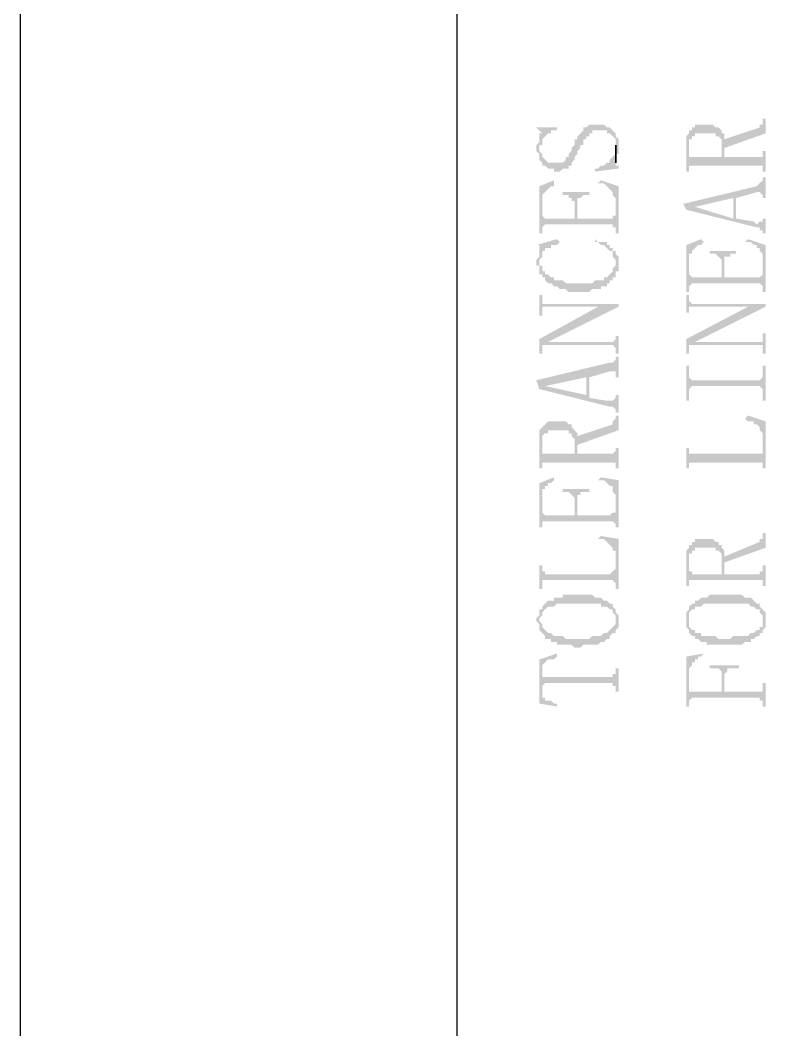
# Model space of a CAD drawing. Header units: inches. Extents: x 3613 to 8393, y -2205 to -794.
# Drawn here: x 7005.62 to 7017.27, y -984.81 to -969.3 of the extents above; entities that cross this region are included whole.
import ezdxf

# ---------------------------------------------------------------- set-up
doc = ezdxf.new("R2010")
doc.units = ezdxf.units.IN
doc.header["$MEASUREMENT"] = 0

msp = doc.modelspace()

# ---------------------------------------------------------------- hatches: boundary and pattern name
at = {"transparency": 33554559}
for points in [[(7013.548, -971.268), (7013.548, -971.313), (7013.594, -971.358), (7013.594, -971.403), (7013.594, -971.448), (7013.639, -971.493), (7013.639, -971.538), (7013.684, -971.538), (7013.729, -971.584), (7013.819, -971.584), (7013.819, -971.629), (7013.909, -971.629), (7013.955, -971.584), (7014.045, -971.584), (7014.045, -971.538), (7014.09, -971.538), (7014.09, -971.493), (7014.135, -971.448), (7014.135, -971.403), (7014.18, -971.358), (7014.18, -971.313), (7014.225, -971.268), (7014.225, -971.223), (7014.271, -971.223), (7014.271, -971.132), (7014.316, -971.132), (7014.316, -971.087), (7014.361, -971.087), (7014.361, -971.042), (7014.406, -971.042), (7014.406, -970.997), (7014.632, -970.997), (7014.632, -971.042), (7014.677, -971.042), (7014.722, -971.087), (7014.722, -971.087), (7014.767, -971.132), (7014.767, -971.223), (7014.767, -971.403), (7014.767, -971.358), (7014.812, -971.358), (7014.812, -971.268), (7014.812, -971.223), (7014.812, -971.132), (7014.767, -971.087), (7014.767, -971.042), (7014.722, -970.997), (7014.722, -970.997), (7014.677, -970.952), (7014.632, -970.952), (7014.586, -970.907), (7014.361, -970.907), (7014.316, -970.952), (7014.271, -970.952), (7014.271, -970.997), (7014.271, -970.997), (7014.225, -971.042), (7014.225, -971.042), (7014.18, -971.087), (7014.18, -971.132), (7014.135, -971.132), (7014.135, -971.223), (7014.09, -971.268), (7014.09, -971.313), (7014.045, -971.358), (7014.045, -971.403), (7014, -971.403), (7014, -971.448), (7014, -971.448), (7013.955, -971.493), (7013.729, -971.493), (7013.684, -971.448), (7013.684, -971.448), (7013.639, -971.403), (7013.639, -971.358), (7013.594, -971.313), (7013.594, -971.087), (7013.594, -971.177), (7013.594, -971.177), (7013.548, -971.223)], [(7015.85, -971.223), (7015.85, -971.629), (7015.895, -971.629), (7015.895, -971.223), (7015.895, -971.132), (7015.94, -971.132), (7015.94, -971.087), (7015.986, -971.087), (7015.986, -971.042), (7016.301, -971.042), (7016.301, -971.087), (7016.347, -971.087), (7016.392, -971.132), (7016.392, -971.177), (7016.392, -971.403), (7016.437, -971.042), (7016.392, -971.042), (7016.392, -970.997), (7016.347, -970.952), (7016.301, -970.952), (7016.256, -970.907), (7015.986, -970.907), (7015.986, -970.952), (7015.94, -970.952), (7015.94, -970.997), (7015.895, -970.997), (7015.895, -971.042), (7015.895, -971.042), (7015.85, -971.087), (7015.85, -971.132), (7015.85, -971.177)], [(7016.437, -971.132), (7016.437, -971.268), (7017.069, -971.042), (7017.069, -970.816), (7017.024, -970.816), (7017.024, -970.862), (7017.024, -970.907), (7016.978, -970.907), (7016.978, -970.952)], [(7013.548, -970.952), (7013.594, -970.997), (7013.594, -970.997), (7013.639, -971.042), (7013.639, -971.223), (7013.639, -971.132), (7013.684, -971.087), (7013.684, -971.087), (7013.729, -971.042), (7013.774, -971.042), (7013.774, -970.997), (7013.864, -970.997), (7013.864, -970.952)], [(7013.594, -971.087), (7013.594, -971.268), (7013.594, -971.223), (7013.639, -971.223), (7013.639, -971.042), (7013.594, -971.042)], [(7015.895, -971.584), (7015.895, -971.538), (7017.024, -971.538), (7017.024, -971.629), (7017.069, -971.629), (7017.069, -971.313), (7017.024, -971.313), (7017.024, -971.358), (7017.024, -971.403), (7016.437, -971.403), (7016.437, -971.132), (7016.437, -971.042), (7016.392, -971.403), (7015.895, -971.403), (7015.895, -971.268)], [(7014.451, -971.584), (7014.451, -971.629), (7014.812, -971.584), (7014.812, -971.538), (7014.767, -971.538), (7014.767, -971.493), (7014.767, -971.313), (7014.767, -971.358), (7014.722, -971.403), (7014.722, -971.403), (7014.677, -971.448), (7014.677, -971.493), (7014.632, -971.493), (7014.586, -971.538), (7014.541, -971.538), (7014.496, -971.584)], [(7015.805, -972.125), (7015.85, -972.215), (7015.986, -972.17), (7016.572, -972.035), (7016.572, -972.351), (7016.617, -972.035), (7016.933, -971.945), (7016.978, -971.945), (7017.024, -971.99), (7017.024, -972.035), (7017.069, -972.035), (7017.069, -971.719), (7017.024, -971.719), (7017.024, -971.764), (7017.024, -971.764), (7016.978, -971.809), (7016.978, -971.809), (7016.933, -971.854)], [(7013.594, -971.854), (7013.594, -972.577), (7013.639, -972.577), (7013.639, -972.08), (7013.639, -971.99), (7013.639, -971.99), (7013.684, -971.945), (7013.684, -971.945), (7013.729, -971.9), (7013.729, -971.9), (7013.774, -971.854), (7013.819, -971.854), (7013.819, -971.764)], [(7014.496, -971.809), (7014.586, -971.809), (7014.632, -971.854), (7014.632, -971.854), (7014.677, -971.9), (7014.677, -971.9), (7014.722, -971.945), (7014.722, -971.99), (7014.767, -972.035), (7014.767, -972.08), (7014.767, -972.577), (7014.812, -972.577), (7014.812, -971.854), (7014.541, -971.764)], [(7013.955, -971.945), (7013.955, -971.99), (7014.045, -971.99), (7014.045, -972.035), (7014.09, -972.035), (7014.09, -972.08), (7014.135, -972.08), (7014.135, -972.351), (7014.18, -972.125), (7014.18, -972.035), (7014.225, -972.035), (7014.271, -971.99), (7014.361, -971.99), (7014.361, -971.945)], [(7013.639, -972.531), (7013.639, -972.486), (7013.639, -972.486), (7013.684, -972.441), (7014.722, -972.441), (7014.722, -972.486), (7014.767, -972.486), (7014.767, -972.531), (7014.767, -972.261), (7014.767, -972.306), (7014.722, -972.306), (7014.722, -972.351), (7014.18, -972.351), (7014.18, -972.125), (7014.135, -972.351), (7013.684, -972.351), (7013.639, -972.306), (7013.639, -972.08)], [(7015.85, -972.215), (7016.933, -972.486), (7016.978, -972.486), (7016.978, -972.531), (7017.024, -972.531), (7017.024, -972.577), (7017.069, -972.577), (7017.069, -972.351), (7017.024, -972.351), (7017.024, -972.396), (7016.978, -972.396), (7016.933, -972.441), (7016.933, -972.441), (7016.888, -972.396), (7016.617, -972.351), (7016.617, -972.035), (7016.572, -972.351), (7015.986, -972.17), (7015.986, -972.17)], [(7013.548, -972.757), (7013.594, -972.757), (7013.594, -972.802), (7013.594, -973.208), (7013.594, -972.983), (7013.639, -972.938), (7013.639, -972.847), (7013.684, -972.847), (7013.684, -972.802), (7013.774, -972.802), (7013.774, -972.757), (7013.864, -972.757), (7013.909, -972.712), (7013.864, -972.667)], [(7013.548, -973.028), (7013.548, -973.073), (7013.594, -973.073), (7013.594, -973.208), (7013.594, -972.802), (7013.594, -972.847), (7013.594, -972.938), (7013.548, -972.983)], [(7014.451, -972.712), (7014.496, -972.712), (7014.541, -972.757), (7014.586, -972.757), (7014.632, -972.802), (7014.632, -972.802), (7014.677, -972.847), (7014.722, -972.847), (7014.722, -972.938), (7014.767, -972.983), (7014.767, -973.028), (7014.767, -972.847), (7014.722, -972.847), (7014.722, -972.802), (7014.677, -972.802), (7014.677, -972.757), (7014.632, -972.757), (7014.632, -972.712), (7014.496, -972.712), (7014.451, -972.667)], [(7015.85, -972.757), (7015.85, -973.479), (7015.895, -973.479), (7015.895, -972.983), (7015.895, -972.892), (7015.94, -972.892), (7015.94, -972.847), (7015.94, -972.847), (7015.986, -972.802), (7015.986, -972.802), (7016.031, -972.757), (7016.076, -972.757), (7016.121, -972.712), (7016.076, -972.667)], [(7016.753, -972.712), (7016.843, -972.712), (7016.888, -972.757), (7016.933, -972.757), (7016.933, -972.802), (7016.978, -972.802), (7016.978, -972.847), (7016.978, -972.847), (7017.024, -972.892), (7017.024, -972.983), (7017.024, -973.479), (7017.069, -973.479), (7017.069, -972.757), (7016.798, -972.667)], [(7013.594, -973.208), (7013.639, -973.208), (7013.639, -973.254), (7013.684, -973.254), (7013.684, -973.299), (7013.729, -973.344), (7013.774, -973.344), (7013.819, -973.389), (7013.864, -973.389), (7013.909, -973.434), (7014, -973.434), (7014.045, -973.479), (7014.361, -973.479), (7014.406, -973.434), (7014.541, -973.434), (7014.541, -973.389), (7014.632, -973.389), (7014.632, -973.344), (7014.677, -973.344), (7014.677, -973.299), (7014.722, -973.299), (7014.722, -973.254), (7014.767, -973.254), (7014.767, -973.163), (7014.812, -973.163), (7014.812, -973.028), (7014.812, -972.983), (7014.812, -972.938), (7014.767, -972.892), (7014.767, -972.847), (7014.767, -973.073), (7014.767, -973.073), (7014.722, -973.118), (7014.722, -973.163), (7014.722, -973.163), (7014.677, -973.208), (7014.677, -973.208), (7014.632, -973.254), (7014.586, -973.254), (7014.586, -973.299), (7014.451, -973.299), (7014.406, -973.344), (7014, -973.344), (7013.955, -973.299), (7013.819, -973.299), (7013.819, -973.254), (7013.774, -973.254), (7013.729, -973.208), (7013.684, -973.208), (7013.684, -973.163), (7013.639, -973.163), (7013.639, -973.073), (7013.594, -973.073), (7013.594, -973.028)], [(7016.211, -972.847), (7016.211, -972.892), (7016.301, -972.892), (7016.347, -972.938), (7016.347, -972.938), (7016.392, -972.983), (7016.392, -973.254), (7016.437, -973.028), (7016.437, -972.938), (7016.527, -972.938), (7016.527, -972.892), (7016.617, -972.892), (7016.617, -972.847)], [(7015.895, -973.434), (7015.895, -973.389), (7015.895, -973.389), (7015.94, -973.344), (7016.978, -973.344), (7017.024, -973.389), (7017.024, -973.434), (7017.024, -973.163), (7017.024, -973.208), (7017.024, -973.208), (7016.978, -973.254), (7016.437, -973.254), (7016.437, -973.028), (7016.392, -973.254), (7015.94, -973.254), (7015.895, -973.208), (7015.895, -972.983)], [(7013.594, -973.524), (7013.594, -973.84), (7013.639, -973.84), (7013.639, -973.75), (7013.639, -973.705), (7014.812, -973.705), (7014.812, -973.66), (7013.639, -973.66), (7013.639, -973.615), (7013.639, -973.524)], [(7015.85, -973.524), (7015.85, -973.795), (7015.895, -973.795), (7015.895, -973.75), (7015.895, -973.705), (7017.069, -973.705), (7017.069, -973.66), (7015.94, -973.66), (7015.895, -973.615), (7015.895, -973.524)], [(7013.594, -974.201), (7013.594, -974.427), (7013.639, -974.427), (7013.639, -974.292), (7013.684, -974.292), (7013.729, -974.246), (7014.812, -973.705), (7014.496, -973.705)], [(7015.85, -974.201), (7015.85, -974.427), (7015.895, -974.427), (7015.895, -974.292), (7015.94, -974.292), (7015.986, -974.246), (7017.069, -973.705), (7016.798, -973.705)], [(7013.684, -974.292), (7014.722, -974.292), (7014.767, -974.337), (7014.767, -974.427), (7014.812, -974.427), (7014.812, -974.156), (7014.767, -974.156), (7014.767, -974.201), (7014.767, -974.201), (7014.722, -974.246), (7013.729, -974.246)], [(7015.94, -974.292), (7017.024, -974.292), (7017.024, -974.337), (7017.024, -974.427), (7017.069, -974.427), (7017.069, -974.111), (7017.024, -974.111), (7017.024, -974.201), (7017.024, -974.246), (7015.986, -974.246)], [(7013.548, -974.833), (7013.594, -974.969), (7013.684, -974.923), (7014.316, -974.788), (7014.316, -975.059), (7014.361, -974.788), (7014.677, -974.698), (7014.767, -974.698), (7014.767, -974.788), (7014.812, -974.788), (7014.812, -974.472), (7014.767, -974.472), (7014.767, -974.517), (7014.722, -974.562), (7014.677, -974.562)], [(7015.85, -974.607), (7015.85, -975.149), (7015.895, -975.149), (7015.895, -974.969), (7015.895, -974.969), (7015.94, -974.923), (7016.978, -974.923), (7017.024, -974.969), (7017.024, -975.149), (7017.069, -975.149), (7017.069, -974.607), (7017.024, -974.607), (7017.024, -974.788), (7017.024, -974.788), (7016.978, -974.833), (7015.94, -974.833), (7015.895, -974.788), (7015.895, -974.607)], [(7013.594, -974.969), (7014.677, -975.239), (7014.722, -975.239), (7014.767, -975.284), (7014.767, -975.33), (7014.812, -975.33), (7014.812, -975.059), (7014.767, -975.059), (7014.767, -975.104), (7014.767, -975.104), (7014.722, -975.149), (7014.632, -975.149), (7014.361, -975.104), (7014.361, -974.788), (7014.316, -975.059), (7013.684, -974.923), (7013.684, -974.923)], [(7014.18, -975.691), (7014.18, -975.826), (7014.812, -975.6), (7014.812, -975.375), (7014.767, -975.375), (7014.767, -975.42), (7014.767, -975.42), (7014.722, -975.465), (7014.722, -975.51)], [(7016.753, -975.42), (7016.753, -975.42), (7016.798, -975.465), (7016.888, -975.465), (7016.888, -975.51), (7016.933, -975.51), (7016.978, -975.555), (7016.978, -975.6), (7017.024, -975.646), (7017.024, -975.691), (7017.024, -976.187), (7017.069, -976.187), (7017.069, -975.465), (7016.798, -975.375)], [(7013.594, -975.781), (7013.594, -976.187), (7013.639, -976.187), (7013.639, -975.781), (7013.639, -975.691), (7013.684, -975.646), (7013.729, -975.646), (7013.729, -975.6), (7014.045, -975.6), (7014.045, -975.646), (7014.09, -975.646), (7014.09, -975.691), (7014.135, -975.736), (7014.135, -975.961), (7014.135, -975.6), (7014.135, -975.6), (7014.09, -975.555), (7014.09, -975.51), (7014.045, -975.51), (7014, -975.465), (7013.729, -975.465), (7013.684, -975.51), (7013.684, -975.51), (7013.639, -975.555), (7013.639, -975.555), (7013.594, -975.6), (7013.594, -975.691), (7013.594, -975.736)], [(7013.639, -976.142), (7013.639, -976.097), (7014.767, -976.097), (7014.767, -976.187), (7014.812, -976.187), (7014.812, -975.871), (7014.767, -975.871), (7014.767, -975.916), (7014.767, -975.916), (7014.722, -975.961), (7014.18, -975.961), (7014.18, -975.691), (7014.18, -975.646), (7014.135, -975.6), (7014.135, -975.961), (7013.639, -975.961), (7013.639, -975.826)], [(7015.85, -975.871), (7015.85, -976.187), (7015.895, -976.187), (7015.895, -976.097), (7017.024, -976.097), (7017.024, -976.142), (7017.024, -975.916), (7017.024, -975.961), (7015.895, -975.961), (7015.895, -975.916), (7015.895, -975.871)], [(7013.594, -976.413), (7013.594, -977.09), (7013.639, -977.09), (7013.639, -976.638), (7013.639, -976.503), (7013.684, -976.503), (7013.684, -976.458), (7013.729, -976.458), (7013.729, -976.413), (7013.774, -976.413), (7013.819, -976.368), (7013.819, -976.323)], [(7014.496, -976.368), (7014.586, -976.368), (7014.632, -976.413), (7014.632, -976.413), (7014.677, -976.458), (7014.722, -976.458), (7014.722, -976.548), (7014.767, -976.593), (7014.767, -977.09), (7014.812, -977.09), (7014.812, -976.368), (7014.541, -976.323)], [(7013.955, -976.503), (7013.955, -976.548), (7014.045, -976.548), (7014.09, -976.593), (7014.09, -976.593), (7014.135, -976.638), (7014.135, -976.909), (7014.18, -976.684), (7014.18, -976.593), (7014.225, -976.593), (7014.225, -976.548), (7014.361, -976.548), (7014.361, -976.503)], [(7013.639, -977.09), (7013.639, -976.999), (7014.722, -976.999), (7014.767, -977.045), (7014.767, -976.819), (7014.767, -976.864), (7014.722, -976.864), (7014.677, -976.909), (7014.18, -976.909), (7014.18, -976.684), (7014.135, -976.909), (7013.684, -976.909), (7013.639, -976.864), (7013.639, -976.638)], [(7014.496, -977.27), (7014.586, -977.27), (7014.632, -977.315), (7014.632, -977.315), (7014.677, -977.361), (7014.677, -977.361), (7014.722, -977.406), (7014.722, -977.451), (7014.767, -977.451), (7014.767, -978.038), (7014.812, -978.038), (7014.812, -977.27), (7014.541, -977.225)], [(7015.85, -977.586), (7015.85, -977.992), (7015.895, -977.992), (7015.895, -977.631), (7015.895, -977.496), (7015.94, -977.496), (7015.94, -977.451), (7015.986, -977.451), (7015.986, -977.406), (7016.301, -977.406), (7016.301, -977.451), (7016.347, -977.451), (7016.392, -977.496), (7016.392, -977.541), (7016.392, -977.812), (7016.437, -977.451), (7016.392, -977.406), (7016.392, -977.361), (7016.347, -977.361), (7016.347, -977.315), (7016.301, -977.315), (7016.256, -977.27), (7015.986, -977.27), (7015.986, -977.315), (7015.94, -977.315), (7015.94, -977.361), (7015.895, -977.361), (7015.895, -977.406), (7015.895, -977.406), (7015.85, -977.451), (7015.85, -977.541), (7015.85, -977.541)], [(7016.437, -977.541), (7016.437, -977.631), (7017.069, -977.406), (7017.069, -977.18), (7017.024, -977.18), (7017.024, -977.225), (7017.024, -977.27), (7016.978, -977.27), (7016.978, -977.315)], [(7015.895, -977.947), (7015.895, -977.902), (7017.024, -977.902), (7017.024, -977.992), (7017.069, -977.992), (7017.069, -977.676), (7017.024, -977.676), (7017.024, -977.722), (7017.024, -977.767), (7016.978, -977.767), (7016.978, -977.812), (7016.437, -977.812), (7016.437, -977.451), (7016.437, -977.451), (7016.392, -977.812), (7015.94, -977.812), (7015.94, -977.767), (7015.895, -977.767), (7015.895, -977.631)], [(7013.594, -977.676), (7013.594, -978.038), (7013.639, -978.038), (7013.639, -977.902), (7014.722, -977.902), (7014.767, -977.947), (7014.767, -977.722), (7014.767, -977.722), (7014.722, -977.767), (7014.722, -977.767), (7014.677, -977.812), (7013.684, -977.812), (7013.684, -977.767), (7013.639, -977.767), (7013.639, -977.676)], [(7013.594, -978.353), (7013.594, -978.534), (7013.594, -978.489), (7013.639, -978.444), (7013.639, -978.399), (7013.639, -978.399), (7013.684, -978.353), (7013.684, -978.353), (7013.729, -978.308), (7013.819, -978.308), (7013.864, -978.263), (7014.541, -978.263), (7014.541, -978.308), (7014.632, -978.308), (7014.677, -978.353), (7014.722, -978.353), (7014.722, -978.399), (7014.767, -978.444), (7014.767, -978.534), (7014.767, -978.353), (7014.767, -978.353), (7014.722, -978.308), (7014.722, -978.263), (7014.677, -978.263), (7014.632, -978.218), (7014.586, -978.218), (7014.541, -978.173), (7014.451, -978.173), (7014.406, -978.128), (7013.955, -978.128), (7013.955, -978.173), (7013.819, -978.173), (7013.819, -978.218), (7013.729, -978.218), (7013.684, -978.263), (7013.684, -978.263), (7013.639, -978.308), (7013.639, -978.353)], [(7015.895, -978.353), (7015.895, -978.534), (7015.895, -978.489), (7015.895, -978.399), (7015.895, -978.399), (7015.94, -978.353), (7015.986, -978.353), (7015.986, -978.308), (7016.076, -978.308), (7016.121, -978.263), (7016.798, -978.263), (7016.843, -978.308), (7016.888, -978.308), (7016.933, -978.353), (7016.978, -978.353), (7016.978, -978.399), (7017.024, -978.444), (7017.024, -978.534), (7017.024, -978.353), (7017.024, -978.353), (7016.978, -978.308), (7016.978, -978.263), (7016.933, -978.263), (7016.888, -978.218), (7016.888, -978.218), (7016.843, -978.173), (7016.753, -978.173), (7016.708, -978.128), (7016.211, -978.128), (7016.166, -978.173), (7016.076, -978.173), (7016.031, -978.218), (7015.986, -978.218), (7015.986, -978.263), (7015.94, -978.263), (7015.895, -978.308), (7015.895, -978.308)], [(7013.548, -978.534), (7013.548, -978.534), (7013.594, -978.579), (7013.594, -978.669), (7013.594, -978.669), (7013.639, -978.715), (7013.639, -978.715), (7013.684, -978.76), (7013.684, -978.805), (7013.774, -978.805), (7013.774, -978.85), (7013.864, -978.85), (7013.864, -978.895), (7014.09, -978.895), (7014.135, -978.94), (7014.225, -978.94), (7014.271, -978.895), (7014.496, -978.895), (7014.541, -978.85), (7014.586, -978.85), (7014.632, -978.805), (7014.677, -978.805), (7014.677, -978.76), (7014.722, -978.715), (7014.767, -978.715), (7014.767, -978.669), (7014.767, -978.669), (7014.812, -978.624), (7014.812, -978.534), (7014.812, -978.444), (7014.812, -978.444), (7014.767, -978.399), (7014.767, -978.353), (7014.767, -978.534), (7014.767, -978.579), (7014.767, -978.579), (7014.722, -978.624), (7014.722, -978.624), (7014.677, -978.669), (7014.677, -978.669), (7014.632, -978.715), (7014.586, -978.715), (7014.541, -978.76), (7014.406, -978.76), (7014.361, -978.805), (7014, -978.805), (7013.955, -978.76), (7013.819, -978.76), (7013.774, -978.715), (7013.729, -978.715), (7013.684, -978.669), (7013.684, -978.669), (7013.639, -978.624), (7013.639, -978.579), (7013.594, -978.534), (7013.594, -978.353), (7013.594, -978.399), (7013.594, -978.444), (7013.548, -978.489)], [(7015.85, -978.534), (7015.85, -978.624), (7015.85, -978.624), (7015.895, -978.669), (7015.895, -978.715), (7015.895, -978.715), (7015.94, -978.76), (7015.986, -978.76), (7015.986, -978.805), (7016.031, -978.805), (7016.076, -978.85), (7016.166, -978.85), (7016.166, -978.895), (7016.708, -978.895), (7016.753, -978.85), (7016.843, -978.85), (7016.843, -978.805), (7016.888, -978.805), (7016.933, -978.76), (7016.978, -978.76), (7016.978, -978.715), (7017.024, -978.715), (7017.024, -978.669), (7017.069, -978.624), (7017.069, -978.534), (7017.069, -978.399), (7017.069, -978.399), (7017.024, -978.353), (7017.024, -978.534), (7017.024, -978.624), (7016.978, -978.624), (7016.978, -978.669), (7016.933, -978.669), (7016.888, -978.715), (7016.843, -978.715), (7016.798, -978.76), (7016.572, -978.76), (7016.527, -978.805), (7016.347, -978.805), (7016.301, -978.76), (7016.076, -978.76), (7016.076, -978.715), (7015.986, -978.715), (7015.986, -978.669), (7015.94, -978.669), (7015.895, -978.624), (7015.895, -978.534), (7015.895, -978.353), (7015.85, -978.399), (7015.85, -978.489)], [(7013.594, -979.121), (7013.639, -979.301), (7013.639, -979.211), (7013.639, -979.211), (7013.684, -979.166), (7013.684, -979.166), (7013.729, -979.121), (7013.819, -979.121), (7013.864, -979.076), (7013.864, -979.03)], [(7013.594, -979.121), (7013.594, -979.798), (7013.864, -979.843), (7013.864, -979.798), (7013.819, -979.798), (7013.774, -979.753), (7013.684, -979.753), (7013.684, -979.707), (7013.639, -979.707), (7013.639, -979.662), (7013.639, -979.301)], [(7015.85, -979.076), (7015.85, -979.843), (7015.895, -979.843), (7015.895, -979.346), (7015.895, -979.301), (7015.895, -979.256), (7015.94, -979.211), (7015.94, -979.166), (7015.986, -979.166), (7015.986, -979.121), (7016.031, -979.121), (7016.031, -979.076), (7016.076, -979.076), (7016.121, -979.03), (7016.121, -979.03)], [(7013.639, -979.301), (7013.639, -979.572), (7013.639, -979.527), (7013.639, -979.527), (7013.684, -979.482), (7014.722, -979.482), (7014.722, -979.527), (7014.767, -979.527), (7014.767, -979.617), (7014.812, -979.617), (7014.812, -979.256), (7014.767, -979.256), (7014.767, -979.346), (7014.722, -979.346), (7014.722, -979.391), (7013.639, -979.391), (7013.639, -979.346)], [(7016.211, -979.211), (7016.211, -979.256), (7016.347, -979.256), (7016.392, -979.301), (7016.392, -979.617), (7016.437, -979.391), (7016.437, -979.346), (7016.437, -979.346), (7016.482, -979.301), (7016.482, -979.256), (7016.663, -979.256), (7016.663, -979.211)], [(7015.895, -979.798), (7015.895, -979.753), (7015.895, -979.753), (7015.94, -979.707), (7016.978, -979.707), (7016.978, -979.753), (7017.024, -979.753), (7017.024, -979.843), (7017.069, -979.843), (7017.069, -979.482), (7017.024, -979.482), (7017.024, -979.572), (7017.024, -979.617), (7016.437, -979.617), (7016.437, -979.391), (7016.392, -979.617), (7015.895, -979.617), (7015.895, -979.572), (7015.895, -979.346)]]:
    msp.add_hatch(color=256, dxfattribs=at).paths.add_polyline_path(points)

# ---------------------------------------------------------------- linework, layer by layer
msp.add_line((7012.33, -894.646), (7012.33, -1181.386))
for points in [[(7425.623, -1185.646), (7425.623, -888.646), (7005.623, -888.646), (7005.623, -1185.646)], [(7014.767, -971.313), (7014.767, -971.493), (7014.767, -971.223), (7014.767, -971.268)]]:
    msp.add_lwpolyline(points, close=True)

doc.saveas('drawing.dxf')
